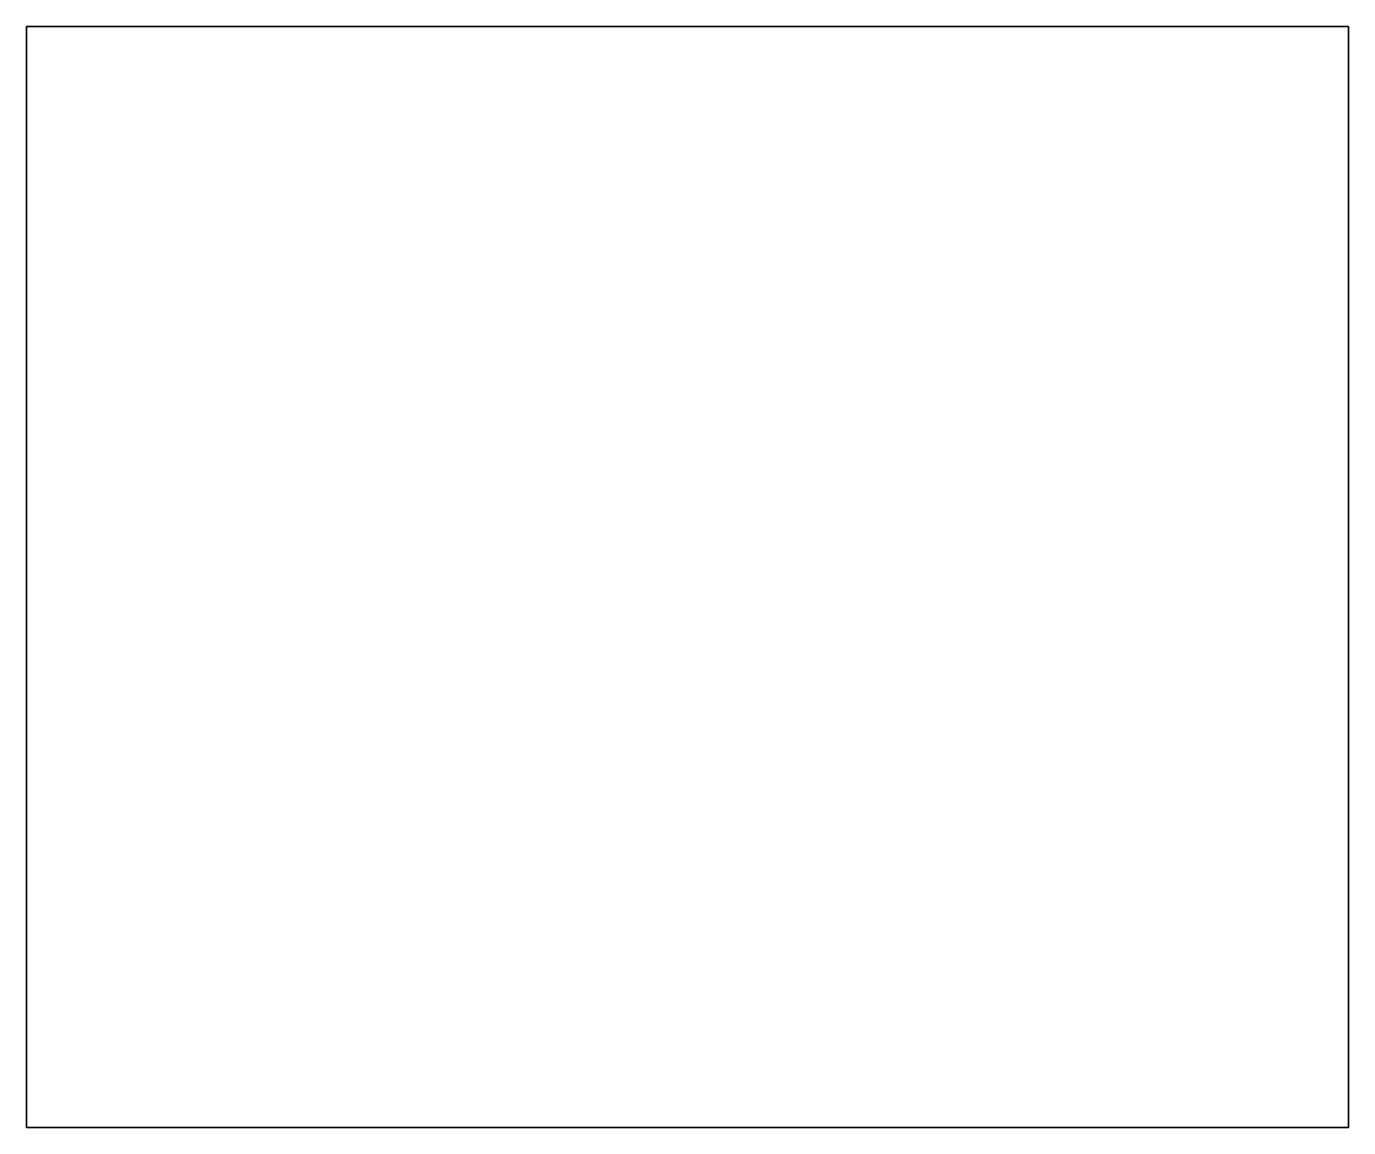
# Model space of a CAD drawing. Header units: millimetres. Extents: x 0 to 6000, y 0 to 5000.
import ezdxf

# ---------------------------------------------------------------- set-up
doc = ezdxf.new("R2010")
doc.units = ezdxf.units.MM
doc.layers.add('Footprint', color=7, linetype='Continuous')
doc.layers.add('Walls', color=8, linetype='Continuous')

msp = doc.modelspace()

# ---------------------------------------------------------------- linework, layer by layer
at = {"layer": 'Footprint'}
msp.add_lwpolyline([(0, 0), (6000, 0), (6000, 5000), (0, 5000)], close=True, dxfattribs=at)

# ---------------------------------------------------------------- meshes
at = {"layer": 'Walls'}
mesh = msp.add_polyface(dxfattribs=at)
corners = [(0, 0), (6000, 0), (6000, 0, 3000), (0, 0, 3000), (6000, 5000), (6000, 5000, 3000), (0, 5000), (0, 5000, 3000)]
mesh.append_faces([[corners[k] for k in face] for face in [(0, 1, 2, 3), (1, 4, 5, 2), (4, 6, 7, 5), (6, 0, 3, 7), (3, 2, 5, 7)]])

doc.saveas('drawing.dxf')
